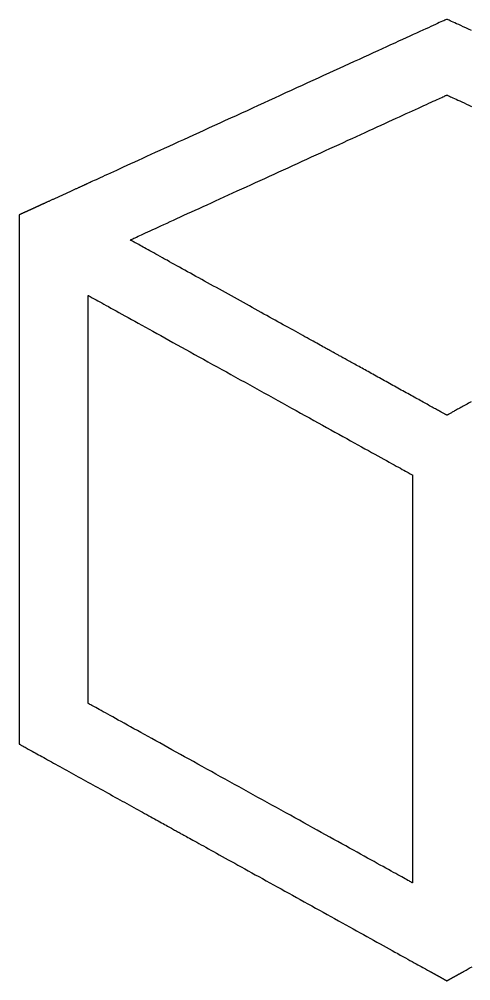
# Model space of a CAD drawing. Extents: x 16 to 853, y 21 to 603.
# Drawn here: x 65.7 to 223.4, y 21.5 to 357.3 of the extents above; entities that cross this region are included whole.
import ezdxf

# ---------------------------------------------------------------- set-up
doc = ezdxf.new("R2010")
doc.units = 0
doc.layers.add('CAPA_1', color=7, linetype='CONTINUOUS')

msp = doc.modelspace()

# ---------------------------------------------------------------- linework, layer by layer
at = {"layer": 'CAPA_1', "color": 7}
for points in [[(223.66, 353.36, 0), (222.65, 353.82, 0), (221.69, 354.26, 0), (220.79, 354.67, 0), (219.96, 355.06, 0), (219.18, 355.41, 0), (218.46, 355.74, 0), (217.81, 356.04, 0), (217.22, 356.31, 0), (216.7, 356.55, 0), (216.24, 356.75, 0), (215.86, 356.93, 0), (215.55, 357.07, 0), (215.31, 357.18, 0), (215.15, 357.25, 0), (215.06, 357.29, 0), (215.04, 357.3, 0), (214.97, 357.26, 0), (214.82, 357.2, 0), (214.6, 357.1, 0), (214.31, 356.96, 0), (213.94, 356.79, 0), (213.5, 356.59, 0), (212.99, 356.36, 0), (212.42, 356.1, 0), (211.78, 355.8, 0), (211.07, 355.48, 0), (210.31, 355.13, 0), (209.48, 354.75, 0), (208.59, 354.34, 0), (207.65, 353.91, 0), (206.65, 353.45, 0), (205.59, 352.97, 0), (204.49, 352.47, 0), (203.33, 351.94, 0), (202.12, 351.38, 0), (200.87, 350.81, 0), (199.57, 350.21, 0), (198.22, 349.6, 0), (196.84, 348.96, 0), (195.41, 348.31, 0), (193.94, 347.64, 0), (192.43, 346.95, 0), (190.89, 346.24, 0), (189.31, 345.52, 0), (187.7, 344.78, 0), (186.06, 344.03, 0), (184.39, 343.27, 0), (182.69, 342.49, 0), (180.96, 341.7, 0), (179.21, 340.9, 0), (177.44, 340.08, 0), (175.64, 339.26, 0), (173.82, 338.43, 0), (171.99, 337.59, 0), (170.14, 336.74, 0), (168.27, 335.89, 0), (166.39, 335.03, 0), (164.5, 334.16, 0), (162.59, 333.29, 0), (160.68, 332.42, 0), (158.76, 331.54, 0), (156.84, 330.66, 0), (154.91, 329.77, 0), (152.98, 328.89, 0), (151.05, 328.01, 0), (149.12, 327.12, 0), (147.19, 326.24, 0), (145.27, 325.36, 0), (143.35, 324.48, 0), (141.44, 323.61, 0), (139.54, 322.74, 0), (137.65, 321.87, 0), (135.77, 321.01, 0), (133.91, 320.16, 0), (132.06, 319.32, 0), (130.23, 318.48, 0), (128.42, 317.65, 0), (126.63, 316.83, 0), (124.86, 316.02, 0), (123.11, 315.22, 0), (121.39, 314.43, 0), (119.7, 313.66, 0), (118.03, 312.9, 0), (116.4, 312.15, 0), (114.8, 311.42, 0), (113.23, 310.7, 0), (111.69, 310, 0), (110.2, 309.31, 0), (108.74, 308.64, 0), (107.32, 307.99, 0), (105.94, 307.36, 0), (104.61, 306.75, 0), (103.32, 306.16, 0), (102.08, 305.59, 0), (100.88, 305.05, 0), (99.74, 304.52, 0), (98.65, 304.02, 0), (97.61, 303.55, 0), (96.62, 303.1, 0), (95.69, 302.67, 0), (94.82, 302.27, 0), (94.01, 301.9, 0), (93.25, 301.56, 0), (92.57, 301.24, 0), (91.94, 300.95, 0), (91.38, 300.7, 0), (90.89, 300.48, 0), (90.47, 300.28, 0), (90.12, 300.12, 0), (89.84, 299.99, 0), (89.64, 299.9, 0), (89.51, 299.84, 0), (89.46, 299.82, 0), (89.45, 299.82, 0), (89.44, 299.81, 0), (89.42, 299.8, 0), (89.38, 299.78, 0), (89.34, 299.76, 0), (89.29, 299.74, 0), (89.22, 299.71, 0), (89.15, 299.68, 0), (89.07, 299.64, 0), (88.98, 299.6, 0), (88.89, 299.56, 0), (88.78, 299.51, 0), (88.67, 299.46, 0), (88.55, 299.4, 0), (88.42, 299.34, 0), (88.28, 299.28, 0), (88.14, 299.21, 0), (87.99, 299.14, 0), (87.83, 299.07, 0), (87.67, 299, 0), (87.5, 298.92, 0), (87.32, 298.84, 0), (87.14, 298.76, 0), (86.95, 298.67, 0), (86.76, 298.58, 0), (86.57, 298.49, 0), (86.36, 298.4, 0), (86.16, 298.31, 0), (85.94, 298.21, 0), (85.73, 298.11, 0), (85.51, 298.01, 0), (85.28, 297.91, 0), (85.06, 297.8, 0), (84.83, 297.7, 0), (84.59, 297.59, 0), (84.36, 297.48, 0), (84.12, 297.37, 0), (83.87, 297.26, 0), (83.63, 297.15, 0), (83.38, 297.04, 0), (83.13, 296.92, 0), (82.88, 296.81, 0), (82.63, 296.69, 0), (82.38, 296.58, 0), (82.12, 296.46, 0), (81.87, 296.34, 0), (81.61, 296.23, 0), (81.36, 296.11, 0), (81.1, 295.99, 0), (80.84, 295.87, 0), (80.59, 295.76, 0), (80.33, 295.64, 0), (80.07, 295.52, 0), (79.82, 295.41, 0), (79.57, 295.29, 0), (79.32, 295.18, 0), (79.07, 295.06, 0), (78.82, 294.95, 0), (78.57, 294.83, 0), (78.33, 294.72, 0), (78.08, 294.61, 0), (77.84, 294.5, 0), (77.61, 294.39, 0), (77.37, 294.29, 0), (77.14, 294.18, 0), (76.92, 294.08, 0), (76.69, 293.98, 0), (76.47, 293.88, 0), (76.26, 293.78, 0), (76.05, 293.68, 0), (75.84, 293.59, 0), (75.64, 293.49, 0), (75.44, 293.4, 0), (75.25, 293.32, 0), (75.07, 293.23, 0), (74.89, 293.15, 0), (74.71, 293.07, 0), (74.54, 292.99, 0), (74.38, 292.92, 0), (74.23, 292.85, 0), (74.08, 292.78, 0), (73.93, 292.71, 0), (73.8, 292.65, 0), (73.67, 292.59, 0), (73.55, 292.54, 0), (73.44, 292.49, 0), (73.33, 292.44, 0), (73.24, 292.39, 0), (73.15, 292.35, 0), (73.07, 292.32, 0), (73, 292.29, 0), (72.94, 292.26, 0), (72.89, 292.23, 0), (72.85, 292.21, 0), (72.81, 292.2, 0), (72.79, 292.19, 0), (72.78, 292.18, 0), (72.78, 292.18, 0), (72.77, 292.18, 0), (72.77, 292.18, 0), (72.75, 292.17, 0), (72.74, 292.17, 0), (72.72, 292.15, 0), (72.69, 292.14, 0), (72.66, 292.13, 0), (72.63, 292.12, 0), (72.6, 292.1, 0), (72.56, 292.08, 0), (72.52, 292.06, 0), (72.47, 292.04, 0), (72.42, 292.02, 0), (72.37, 292, 0), (72.31, 291.97, 0), (72.25, 291.94, 0), (72.19, 291.92, 0), (72.13, 291.89, 0), (72.06, 291.86, 0), (71.99, 291.82, 0), (71.92, 291.79, 0), (71.84, 291.75, 0), (71.77, 291.72, 0), (71.69, 291.68, 0), (71.6, 291.65, 0), (71.52, 291.61, 0), (71.43, 291.57, 0), (71.35, 291.53, 0), (71.26, 291.49, 0), (71.16, 291.44, 0), (71.07, 291.4, 0), (70.98, 291.36, 0), (70.88, 291.31, 0), (70.78, 291.27, 0), (70.68, 291.22, 0), (70.58, 291.18, 0), (70.48, 291.13, 0), (70.38, 291.08, 0), (70.27, 291.04, 0), (70.17, 290.99, 0), (70.06, 290.94, 0), (69.96, 290.89, 0), (69.85, 290.84, 0), (69.74, 290.8, 0), (69.64, 290.75, 0), (69.53, 290.7, 0), (69.42, 290.65, 0), (69.31, 290.6, 0), (69.21, 290.55, 0), (69.1, 290.5, 0), (68.99, 290.45, 0), (68.88, 290.4, 0), (68.77, 290.35, 0), (68.67, 290.3, 0), (68.56, 290.25, 0), (68.46, 290.2, 0), (68.35, 290.16, 0), (68.25, 290.11, 0), (68.14, 290.06, 0), (68.04, 290.01, 0), (67.94, 289.97, 0), (67.84, 289.92, 0), (67.74, 289.88, 0), (67.64, 289.83, 0), (67.54, 289.79, 0), (67.45, 289.75, 0), (67.36, 289.7, 0), (67.26, 289.66, 0), (67.17, 289.62, 0), (67.09, 289.58, 0), (67, 289.54, 0), (66.92, 289.5, 0), (66.83, 289.46, 0), (66.75, 289.43, 0), (66.68, 289.39, 0), (66.6, 289.36, 0), (66.53, 289.32, 0), (66.46, 289.29, 0), (66.39, 289.26, 0), (66.33, 289.23, 0), (66.27, 289.2, 0), (66.21, 289.18, 0), (66.15, 289.15, 0), (66.1, 289.13, 0), (66.05, 289.11, 0), (66.01, 289.08, 0), (65.96, 289.06, 0), (65.92, 289.05, 0), (65.89, 289.03, 0), (65.86, 289.02, 0), (65.83, 289, 0), (65.81, 288.99, 0), (65.79, 288.98, 0), (65.77, 288.98, 0), (65.76, 288.97, 0), (65.75, 288.97, 0), (65.75, 288.97, 0), (65.75, 288.96, 0), (65.75, 288.96, 0), (65.75, 288.95, 0), (65.75, 288.93, 0), (65.75, 288.91, 0), (65.75, 288.89, 0), (65.75, 288.86, 0), (65.75, 288.83, 0), (65.75, 288.79, 0), (65.75, 288.75, 0), (65.75, 288.7, 0), (65.75, 288.66, 0), (65.75, 288.6, 0), (65.75, 288.55, 0), (65.75, 288.49, 0), (65.75, 288.43, 0), (65.75, 288.36, 0), (65.75, 288.29, 0), (65.75, 288.22, 0), (65.75, 288.14, 0), (65.75, 288.06, 0), (65.75, 287.98, 0), (65.75, 287.9, 0), (65.75, 287.81, 0), (65.75, 287.73, 0), (65.75, 287.63, 0), (65.75, 287.54, 0), (65.75, 287.44, 0), (65.75, 287.35, 0), (65.75, 287.25, 0), (65.75, 287.14, 0), (65.75, 287.04, 0), (65.75, 286.94, 0), (65.75, 286.83, 0), (65.75, 286.72, 0), (65.75, 286.61, 0), (65.75, 286.5, 0), (65.75, 286.39, 0), (65.75, 286.27, 0), (65.75, 286.16, 0), (65.75, 286.05, 0), (65.75, 285.93, 0), (65.75, 285.81, 0), (65.75, 285.69, 0), (65.75, 285.58, 0), (65.75, 285.46, 0), (65.75, 285.34, 0), (65.75, 285.22, 0), (65.75, 285.1, 0), (65.75, 284.98, 0), (65.75, 284.87, 0), (65.75, 284.75, 0), (65.75, 284.63, 0), (65.75, 284.51, 0), (65.75, 284.39, 0), (65.75, 284.28, 0), (65.75, 284.16, 0), (65.75, 284.05, 0), (65.75, 283.93, 0), (65.75, 283.82, 0), (65.75, 283.7, 0), (65.75, 283.59, 0), (65.75, 283.48, 0), (65.75, 283.38, 0), (65.75, 283.27, 0), (65.75, 283.16, 0), (65.75, 283.06, 0), (65.75, 282.96, 0), (65.75, 282.86, 0), (65.75, 282.76, 0), (65.75, 282.67, 0), (65.75, 282.57, 0), (65.75, 282.48, 0), (65.75, 282.39, 0), (65.75, 282.3, 0), (65.75, 282.22, 0), (65.75, 282.14, 0), (65.75, 282.06, 0), (65.75, 281.99, 0), (65.75, 281.91, 0), (65.75, 281.84, 0), (65.75, 281.78, 0), (65.75, 281.71, 0), (65.75, 281.65, 0), (65.75, 281.6, 0), (65.75, 281.55, 0), (65.75, 281.5, 0), (65.75, 281.45, 0), (65.75, 281.41, 0), (65.75, 281.38, 0), (65.75, 281.34, 0), (65.75, 281.31, 0), (65.75, 281.29, 0), (65.75, 281.27, 0), (65.75, 281.25, 0), (65.75, 281.24, 0), (65.75, 281.24, 0), (65.75, 281.23, 0), (65.75, 281.16, 0), (65.75, 280.98, 0), (65.75, 280.7, 0), (65.75, 280.32, 0), (65.75, 279.84, 0), (65.75, 279.26, 0), (65.75, 278.59, 0), (65.75, 277.83, 0), (65.75, 276.98, 0), (65.75, 276.05, 0), (65.75, 275.03, 0), (65.75, 273.92, 0), (65.75, 272.74, 0), (65.75, 271.48, 0), (65.75, 270.14, 0), (65.75, 268.73, 0), (65.75, 267.24, 0), (65.75, 265.69, 0), (65.75, 264.07, 0), (65.75, 262.39, 0), (65.75, 260.64, 0), (65.75, 258.83, 0), (65.75, 256.96, 0), (65.75, 255.04, 0), (65.75, 253.06, 0), (65.75, 251.03, 0), (65.75, 248.96, 0), (65.75, 246.83, 0), (65.75, 244.66, 0), (65.75, 242.44, 0), (65.75, 240.19, 0), (65.75, 237.9, 0), (65.75, 235.57, 0), (65.75, 233.2, 0), (65.75, 230.81, 0), (65.75, 228.38, 0), (65.75, 225.93, 0), (65.75, 223.45, 0), (65.75, 220.94, 0), (65.75, 218.42, 0), (65.75, 215.88, 0), (65.75, 213.32, 0), (65.75, 210.75, 0), (65.75, 208.16, 0), (65.75, 205.57, 0), (65.75, 202.96, 0), (65.75, 200.35, 0), (65.75, 197.74, 0), (65.75, 195.13, 0), (65.75, 192.51, 0), (65.75, 189.91, 0), (65.75, 187.3, 0), (65.75, 184.7, 0), (65.75, 182.12, 0), (65.75, 179.54, 0), (65.75, 176.98, 0), (65.75, 174.44, 0), (65.75, 171.91, 0), (65.75, 169.4, 0), (65.75, 166.92, 0), (65.75, 164.46, 0), (65.75, 162.03, 0), (65.75, 159.63, 0), (65.75, 157.26, 0), (65.75, 154.93, 0), (65.75, 152.63, 0), (65.75, 150.37, 0), (65.75, 148.15, 0), (65.75, 145.97, 0), (65.75, 143.84, 0), (65.75, 141.75, 0), (65.75, 139.72, 0), (65.75, 137.73, 0), (65.75, 135.8, 0), (65.75, 133.92, 0), (65.75, 132.11, 0), (65.75, 130.35, 0), (65.75, 128.65, 0), (65.75, 127.02, 0), (65.75, 125.46, 0), (65.75, 123.97, 0), (65.75, 122.54, 0), (65.75, 121.19, 0), (65.75, 119.92, 0), (65.75, 118.73, 0), (65.75, 117.61, 0), (65.75, 116.58, 0), (65.75, 115.63, 0), (65.75, 114.77, 0), (65.75, 113.99, 0), (65.75, 113.31, 0), (65.75, 112.72, 0), (65.75, 112.23, 0), (65.75, 111.83, 0), (65.75, 111.53, 0), (65.75, 111.34, 0), (65.75, 111.25, 0), (65.75, 111.24, 0), (65.75, 111.24, 0), (65.75, 111.23, 0), (65.75, 111.21, 0), (65.75, 111.19, 0), (65.75, 111.17, 0), (65.75, 111.15, 0), (65.75, 111.12, 0), (65.75, 111.08, 0), (65.75, 111.05, 0), (65.75, 111.01, 0), (65.75, 110.96, 0), (65.75, 110.92, 0), (65.75, 110.86, 0), (65.75, 110.81, 0), (65.75, 110.75, 0), (65.75, 110.69, 0), (65.75, 110.63, 0), (65.75, 110.56, 0), (65.75, 110.49, 0), (65.75, 110.42, 0), (65.75, 110.35, 0), (65.75, 110.27, 0), (65.75, 110.19, 0), (65.75, 110.11, 0), (65.75, 110.03, 0), (65.75, 109.94, 0), (65.75, 109.86, 0), (65.75, 109.77, 0), (65.75, 109.67, 0), (65.75, 109.58, 0), (65.75, 109.49, 0), (65.75, 109.39, 0), (65.75, 109.29, 0), (65.75, 109.19, 0), (65.75, 109.09, 0), (65.75, 108.99, 0), (65.75, 108.89, 0), (65.75, 108.78, 0), (65.75, 108.68, 0), (65.75, 108.57, 0), (65.75, 108.47, 0), (65.75, 108.36, 0), (65.75, 108.25, 0), (65.75, 108.14, 0), (65.75, 108.03, 0), (65.75, 107.92, 0), (65.75, 107.82, 0), (65.75, 107.71, 0), (65.75, 107.6, 0), (65.75, 107.49, 0), (65.75, 107.38, 0), (65.75, 107.27, 0), (65.75, 107.16, 0), (65.75, 107.06, 0), (65.75, 106.95, 0), (65.75, 106.84, 0), (65.75, 106.74, 0), (65.75, 106.63, 0), (65.75, 106.53, 0), (65.75, 106.42, 0), (65.75, 106.32, 0), (65.75, 106.22, 0), (65.75, 106.12, 0), (65.75, 106.02, 0), (65.75, 105.93, 0), (65.75, 105.83, 0), (65.75, 105.74, 0), (65.75, 105.64, 0), (65.75, 105.56, 0), (65.75, 105.47, 0), (65.75, 105.38, 0), (65.75, 105.3, 0), (65.75, 105.22, 0), (65.75, 105.14, 0), (65.75, 105.06, 0), (65.75, 104.98, 0), (65.75, 104.91, 0), (65.75, 104.84, 0), (65.75, 104.78, 0), (65.75, 104.71, 0), (65.75, 104.65, 0), (65.75, 104.59, 0), (65.75, 104.54, 0), (65.75, 104.48, 0), (65.75, 104.44, 0), (65.75, 104.39, 0), (65.75, 104.35, 0), (65.75, 104.31, 0), (65.75, 104.28, 0), (65.75, 104.25, 0), (65.75, 104.22, 0), (65.75, 104.2, 0), (65.75, 104.18, 0), (65.75, 104.16, 0), (65.75, 104.15, 0), (65.75, 104.15, 0), (65.75, 104.15, 0), (65.77, 104.13, 0), (65.82, 104.1, 0), (65.91, 104.05, 0), (66.04, 103.99, 0), (66.19, 103.9, 0), (66.38, 103.8, 0), (66.59, 103.68, 0), (66.84, 103.54, 0), (67.12, 103.39, 0), (67.42, 103.22, 0), (67.76, 103.03, 0), (68.12, 102.83, 0), (68.51, 102.62, 0), (68.92, 102.39, 0), (69.36, 102.15, 0), (69.82, 101.89, 0), (70.31, 101.62, 0), (70.82, 101.34, 0), (71.35, 101.04, 0), (71.9, 100.74, 0), (72.48, 100.42, 0), (73.07, 100.09, 0), (73.68, 99.75, 0), (74.31, 99.4, 0), (74.96, 99.04, 0), (75.63, 98.67, 0), (76.31, 98.29, 0), (77.01, 97.91, 0), (77.73, 97.51, 0), (78.46, 97.11, 0), (79.2, 96.7, 0), (79.95, 96.28, 0), (80.72, 95.85, 0), (81.5, 95.42, 0), (82.28, 94.99, 0), (83.08, 94.54, 0), (83.89, 94.1, 0), (84.71, 93.65, 0), (85.53, 93.19, 0), (86.36, 92.73, 0), (87.2, 92.27, 0), (88.04, 91.8, 0), (88.89, 91.33, 0), (89.74, 90.86, 0), (90.6, 90.38, 0), (91.45, 89.91, 0), (92.31, 89.43, 0), (93.17, 88.96, 0), (94.03, 88.48, 0), (94.9, 88, 0), (95.76, 87.53, 0), (96.61, 87.05, 0), (97.47, 86.58, 0), (98.32, 86.1, 0), (99.17, 85.63, 0), (100.02, 85.17, 0), (100.86, 84.7, 0), (101.69, 84.24, 0), (102.52, 83.78, 0), (103.33, 83.33, 0), (104.14, 82.88, 0), (104.95, 82.44, 0), (105.74, 82, 0), (106.52, 81.56, 0), (107.29, 81.14, 0), (108.05, 80.72, 0), (108.8, 80.3, 0), (109.53, 79.9, 0), (110.25, 79.5, 0), (110.95, 79.11, 0), (111.64, 78.73, 0), (112.31, 78.36, 0), (112.97, 77.99, 0), (113.61, 77.64, 0), (114.23, 77.3, 0), (114.83, 76.96, 0), (115.41, 76.64, 0), (115.97, 76.33, 0), (116.51, 76.03, 0), (117.03, 75.75, 0), (117.52, 75.47, 0), (117.99, 75.21, 0), (118.44, 74.96, 0), (118.86, 74.73, 0), (119.26, 74.51, 0), (119.63, 74.3, 0), (119.97, 74.11, 0), (120.29, 73.94, 0), (120.57, 73.78, 0), (120.83, 73.64, 0), (121.06, 73.51, 0), (121.26, 73.4, 0), (121.42, 73.31, 0), (121.56, 73.24, 0), (121.66, 73.18, 0), (121.72, 73.14, 0), (121.76, 73.12, 0), (121.77, 73.12, 0), (121.83, 73.09, 0), (121.94, 73.03, 0), (122.1, 72.93, 0), (122.31, 72.82, 0), (122.58, 72.67, 0), (122.89, 72.5, 0), (123.25, 72.3, 0), (123.66, 72.07, 0), (124.11, 71.82, 0), (124.61, 71.55, 0), (125.15, 71.25, 0), (125.73, 70.92, 0), (126.36, 70.58, 0), (127.02, 70.21, 0), (127.72, 69.82, 0), (128.46, 69.41, 0), (129.24, 68.98, 0), (130.05, 68.53, 0), (130.89, 68.07, 0), (131.77, 67.58, 0), (132.68, 67.08, 0), (133.62, 66.55, 0), (134.59, 66.02, 0), (135.59, 65.46, 0), (136.62, 64.9, 0), (137.67, 64.31, 0), (138.75, 63.72, 0), (139.85, 63.1, 0), (140.97, 62.48, 0), (142.12, 61.85, 0), (143.29, 61.2, 0), (144.47, 60.54, 0), (145.68, 59.88, 0), (146.9, 59.2, 0), (148.14, 58.51, 0), (149.39, 57.82, 0), (150.66, 57.12, 0), (151.94, 56.41, 0), (153.23, 55.69, 0), (154.53, 54.97, 0), (155.84, 54.25, 0), (157.16, 53.52, 0), (158.49, 52.78, 0), (159.82, 52.04, 0), (161.16, 51.3, 0), (162.5, 50.56, 0), (163.84, 49.82, 0), (165.19, 49.07, 0), (166.53, 48.33, 0), (167.88, 47.58, 0), (169.22, 46.84, 0), (170.56, 46.1, 0), (171.89, 45.36, 0), (173.22, 44.62, 0), (174.54, 43.89, 0), (175.86, 43.16, 0), (177.16, 42.44, 0), (178.46, 41.72, 0), (179.74, 41.01, 0), (181.02, 40.31, 0), (182.28, 39.61, 0), (183.52, 38.92, 0), (184.75, 38.24, 0), (185.96, 37.57, 0), (187.16, 36.9, 0), (188.33, 36.25, 0), (189.49, 35.61, 0), (190.62, 34.98, 0), (191.74, 34.37, 0), (192.83, 33.76, 0), (193.89, 33.18, 0), (194.93, 32.6, 0), (195.94, 32.04, 0), (196.92, 31.5, 0), (197.88, 30.97, 0), (198.8, 30.45, 0), (199.69, 29.96, 0), (200.56, 29.48, 0), (201.38, 29.03, 0), (202.17, 28.59, 0), (202.93, 28.17, 0), (203.65, 27.77, 0), (204.33, 27.39, 0), (204.97, 27.04, 0), (205.57, 26.71, 0), (206.13, 26.4, 0), (206.65, 26.11, 0), (207.12, 25.85, 0), (207.55, 25.61, 0), (207.93, 25.4, 0), (208.26, 25.21, 0), (208.55, 25.06, 0), (208.79, 24.92, 0), (208.97, 24.82, 0), (209.11, 24.75, 0), (209.19, 24.7, 0), (209.22, 24.69, 0)], [(209.22, 24.69, 0), (209.22, 24.69, 0), (209.22, 24.69, 0), (209.22, 24.69, 0), (209.22, 24.69, 0), (209.22, 24.69, 0), (209.22, 24.69, 0), (209.22, 24.69, 0), (209.22, 24.69, 0), (209.22, 24.69, 0), (209.22, 24.69, 0), (209.22, 24.69, 0), (209.22, 24.69, 0), (209.22, 24.69, 0), (209.22, 24.69, 0), (209.22, 24.69, 0), (209.22, 24.69, 0), (209.22, 24.69, 0), (209.22, 24.69, 0), (209.22, 24.69, 0), (209.22, 24.69, 0), (209.22, 24.69, 0), (209.22, 24.69, 0), (209.22, 24.69, 0), (209.22, 24.69, 0), (209.22, 24.69, 0), (209.22, 24.69, 0), (209.22, 24.69, 0), (209.22, 24.69, 0), (209.22, 24.69, 0), (209.22, 24.69, 0), (209.22, 24.69, 0), (209.22, 24.69, 0), (209.22, 24.69, 0), (209.22, 24.69, 0), (209.22, 24.69, 0), (209.22, 24.69, 0), (209.22, 24.69, 0), (209.22, 24.69, 0), (209.22, 24.69, 0), (209.22, 24.69, 0), (209.22, 24.69, 0), (209.22, 24.69, 0), (209.22, 24.69, 0), (209.22, 24.69, 0), (209.22, 24.69, 0), (209.22, 24.69, 0), (209.22, 24.69, 0), (209.22, 24.69, 0), (209.22, 24.69, 0), (209.22, 24.69, 0), (209.22, 24.69, 0), (209.22, 24.69, 0), (209.22, 24.69, 0), (209.22, 24.69, 0), (209.22, 24.69, 0), (209.22, 24.69, 0), (209.22, 24.69, 0), (209.22, 24.69, 0), (209.22, 24.69, 0), (209.22, 24.69, 0), (209.22, 24.69, 0), (209.22, 24.69, 0), (209.22, 24.69, 0), (209.22, 24.69, 0), (209.22, 24.69, 0), (209.22, 24.69, 0), (209.22, 24.69, 0), (209.22, 24.69, 0), (209.22, 24.69, 0), (209.22, 24.69, 0), (209.22, 24.69, 0), (209.22, 24.69, 0), (209.22, 24.69, 0), (209.22, 24.69, 0), (209.22, 24.69, 0), (209.22, 24.69, 0), (209.22, 24.69, 0), (209.22, 24.69, 0), (209.22, 24.69, 0), (209.22, 24.69, 0), (209.22, 24.69, 0), (209.22, 24.69, 0), (209.22, 24.69, 0), (209.22, 24.69, 0), (209.22, 24.69, 0), (209.22, 24.69, 0), (209.22, 24.69, 0), (209.22, 24.69, 0), (209.22, 24.69, 0), (209.22, 24.69, 0), (209.22, 24.69, 0), (209.22, 24.69, 0), (209.22, 24.69, 0), (209.22, 24.69, 0), (209.22, 24.69, 0), (209.22, 24.69, 0), (209.22, 24.69, 0), (209.22, 24.69, 0), (209.22, 24.68, 0), (209.23, 24.68, 0), (209.24, 24.67, 0), (209.25, 24.67, 0), (209.27, 24.66, 0), (209.29, 24.65, 0), (209.31, 24.63, 0), (209.34, 24.62, 0), (209.37, 24.6, 0), (209.4, 24.58, 0), (209.44, 24.56, 0), (209.48, 24.54, 0), (209.52, 24.52, 0), (209.56, 24.49, 0), (209.61, 24.47, 0), (209.66, 24.44, 0), (209.71, 24.41, 0), (209.76, 24.38, 0), (209.82, 24.35, 0), (209.88, 24.32, 0), (209.94, 24.29, 0), (210, 24.25, 0), (210.07, 24.22, 0), (210.13, 24.18, 0), (210.2, 24.14, 0), (210.27, 24.1, 0), (210.34, 24.06, 0), (210.42, 24.02, 0), (210.49, 23.98, 0), (210.57, 23.94, 0), (210.65, 23.9, 0), (210.72, 23.85, 0), (210.8, 23.81, 0), (210.88, 23.76, 0), (210.97, 23.72, 0), (211.05, 23.67, 0), (211.14, 23.62, 0), (211.22, 23.58, 0), (211.31, 23.53, 0), (211.39, 23.48, 0), (211.48, 23.43, 0), (211.57, 23.38, 0), (211.66, 23.33, 0), (211.75, 23.29, 0), (211.84, 23.24, 0), (211.93, 23.19, 0), (212.01, 23.14, 0), (212.1, 23.09, 0), (212.19, 23.04, 0), (212.28, 22.99, 0), (212.37, 22.94, 0), (212.46, 22.89, 0), (212.55, 22.84, 0), (212.64, 22.79, 0), (212.73, 22.74, 0), (212.82, 22.69, 0), (212.9, 22.64, 0), (212.99, 22.6, 0), (213.07, 22.55, 0), (213.16, 22.5, 0), (213.25, 22.46, 0), (213.33, 22.41, 0), (213.41, 22.36, 0), (213.49, 22.32, 0), (213.57, 22.27, 0), (213.65, 22.23, 0), (213.73, 22.19, 0), (213.8, 22.15, 0), (213.88, 22.11, 0), (213.95, 22.06, 0), (214.02, 22.03, 0), (214.09, 21.99, 0), (214.16, 21.95, 0), (214.22, 21.91, 0), (214.29, 21.88, 0), (214.35, 21.84, 0), (214.41, 21.81, 0), (214.47, 21.78, 0), (214.52, 21.75, 0), (214.57, 21.72, 0), (214.63, 21.69, 0), (214.67, 21.66, 0), (214.72, 21.64, 0), (214.76, 21.61, 0), (214.8, 21.59, 0), (214.84, 21.57, 0), (214.88, 21.55, 0), (214.91, 21.53, 0), (214.94, 21.52, 0), (214.96, 21.5, 0), (214.98, 21.49, 0), (215, 21.48, 0), (215.02, 21.47, 0), (215.03, 21.46, 0), (215.04, 21.46, 0), (215.05, 21.46, 0), (215.05, 21.46, 0), (215.05, 21.46, 0), (215.06, 21.46, 0), (215.06, 21.46, 0), (215.08, 21.47, 0), (215.09, 21.48, 0), (215.11, 21.49, 0), (215.13, 21.5, 0), (215.16, 21.52, 0), (215.19, 21.53, 0), (215.22, 21.55, 0), (215.25, 21.57, 0), (215.29, 21.59, 0), (215.33, 21.61, 0), (215.37, 21.63, 0), (215.42, 21.66, 0), (215.46, 21.68, 0), (215.51, 21.71, 0), (215.57, 21.74, 0), (215.62, 21.77, 0), (215.68, 21.8, 0), (215.74, 21.84, 0), (215.8, 21.87, 0), (215.86, 21.91, 0), (215.93, 21.94, 0), (216, 21.98, 0), (216.06, 22.02, 0), (216.14, 22.06, 0), (216.21, 22.1, 0), (216.28, 22.14, 0), (216.36, 22.18, 0), (216.44, 22.22, 0), (216.51, 22.27, 0), (216.59, 22.31, 0), (216.67, 22.35, 0), (216.76, 22.4, 0), (216.84, 22.45, 0), (216.92, 22.49, 0), (217.01, 22.54, 0), (217.09, 22.59, 0), (217.18, 22.63, 0), (217.27, 22.68, 0), (217.35, 22.73, 0), (217.44, 22.78, 0), (217.53, 22.83, 0), (217.62, 22.88, 0), (217.71, 22.93, 0), (217.8, 22.98, 0), (217.89, 23.03, 0), (217.98, 23.08, 0), (218.07, 23.13, 0), (218.16, 23.18, 0), (218.25, 23.23, 0), (218.34, 23.28, 0), (218.43, 23.32, 0), (218.51, 23.37, 0), (218.6, 23.42, 0), (218.69, 23.47, 0), (218.78, 23.52, 0), (218.86, 23.57, 0), (218.95, 23.61, 0), (219.03, 23.66, 0), (219.12, 23.71, 0), (219.2, 23.75, 0), (219.28, 23.8, 0), (219.36, 23.84, 0), (219.44, 23.89, 0), (219.52, 23.93, 0), (219.59, 23.97, 0), (219.67, 24.01, 0), (219.74, 24.05, 0), (219.81, 24.09, 0), (219.88, 24.13, 0), (219.95, 24.17, 0), (220.02, 24.21, 0), (220.09, 24.24, 0), (220.15, 24.28, 0), (220.21, 24.31, 0), (220.27, 24.35, 0), (220.32, 24.38, 0), (220.38, 24.41, 0), (220.43, 24.44, 0), (220.48, 24.46, 0), (220.53, 24.49, 0), (220.57, 24.51, 0), (220.61, 24.54, 0), (220.65, 24.56, 0), (220.69, 24.58, 0), (220.72, 24.6, 0), (220.75, 24.61, 0), (220.78, 24.63, 0), (220.81, 24.64, 0), (220.83, 24.66, 0), (220.84, 24.66, 0), (220.86, 24.67, 0), (220.87, 24.68, 0), (220.88, 24.68, 0), (220.88, 24.69, 0), (220.88, 24.69, 0), (220.88, 24.69, 0), (220.88, 24.69, 0), (220.88, 24.69, 0), (220.88, 24.69, 0), (220.88, 24.69, 0), (220.88, 24.69, 0), (220.88, 24.69, 0), (220.88, 24.69, 0), (220.88, 24.69, 0), (220.88, 24.69, 0), (220.88, 24.69, 0), (220.88, 24.69, 0), (220.88, 24.69, 0), (220.88, 24.69, 0), (220.88, 24.69, 0), (220.88, 24.69, 0), (220.88, 24.69, 0), (220.88, 24.69, 0), (220.88, 24.69, 0), (220.88, 24.69, 0), (220.88, 24.69, 0), (220.88, 24.69, 0), (220.88, 24.69, 0), (220.88, 24.69, 0), (220.88, 24.69, 0), (220.88, 24.69, 0), (220.88, 24.69, 0), (220.88, 24.69, 0), (220.88, 24.69, 0), (220.88, 24.69, 0), (220.88, 24.69, 0), (220.88, 24.69, 0), (220.88, 24.69, 0), (220.88, 24.69, 0), (220.88, 24.69, 0), (220.88, 24.69, 0), (220.88, 24.69, 0), (220.88, 24.69, 0), (220.88, 24.69, 0), (220.88, 24.69, 0), (220.88, 24.69, 0), (220.88, 24.69, 0), (220.88, 24.69, 0), (220.88, 24.69, 0), (220.88, 24.69, 0), (220.88, 24.69, 0), (220.88, 24.69, 0), (220.88, 24.69, 0), (220.88, 24.69, 0), (220.88, 24.69, 0), (220.88, 24.69, 0), (220.88, 24.69, 0), (220.88, 24.69, 0), (220.88, 24.69, 0), (220.88, 24.69, 0), (220.88, 24.69, 0), (220.88, 24.69, 0), (220.88, 24.69, 0), (220.88, 24.69, 0), (220.88, 24.69, 0), (220.88, 24.69, 0), (220.88, 24.69, 0), (220.88, 24.69, 0), (220.88, 24.69, 0), (220.88, 24.69, 0), (220.88, 24.69, 0), (220.88, 24.69, 0), (220.88, 24.69, 0), (220.88, 24.69, 0), (220.88, 24.69, 0), (220.88, 24.69, 0), (220.88, 24.69, 0), (220.88, 24.69, 0), (220.88, 24.69, 0), (220.88, 24.69, 0), (220.88, 24.69, 0), (220.88, 24.69, 0), (220.88, 24.69, 0), (220.88, 24.69, 0), (220.88, 24.69, 0), (220.88, 24.69, 0), (220.88, 24.69, 0), (220.88, 24.69, 0), (220.88, 24.69, 0), (220.88, 24.69, 0), (220.88, 24.69, 0), (220.88, 24.69, 0), (220.88, 24.69, 0), (220.88, 24.69, 0), (220.88, 24.69, 0), (220.88, 24.69, 0), (220.88, 24.69, 0), (220.88, 24.69, 0), (220.88, 24.69, 0), (220.88, 24.69, 0), (220.88, 24.69, 0), (220.88, 24.69, 0), (220.9, 24.7, 0), (220.97, 24.74, 0), (221.09, 24.8, 0), (221.27, 24.9, 0), (221.5, 25.03, 0), (221.77, 25.18, 0), (222.1, 25.36, 0), (222.47, 25.57, 0), (222.89, 25.8, 0), (223.35, 26.06, 0), (223.86, 26.34, 0)]]:
    msp.add_polyline3d(points, dxfattribs=at)
at = {"layer": 'CAPA_1', "color": 1}
for points in [[(223.54, 223.68, 0), (223.05, 223.41, 0), (222.57, 223.14, 0), (222.1, 222.88, 0), (221.65, 222.63, 0), (221.2, 222.38, 0), (220.77, 222.14, 0), (220.34, 221.91, 0), (219.94, 221.68, 0), (219.54, 221.46, 0), (219.16, 221.25, 0), (218.79, 221.05, 0), (218.43, 220.85, 0), (218.09, 220.66, 0), (217.77, 220.48, 0), (217.46, 220.31, 0), (217.17, 220.15, 0), (216.89, 220, 0), (216.63, 219.85, 0), (216.4, 219.72, 0), (216.17, 219.6, 0), (215.97, 219.49, 0), (215.78, 219.38, 0), (215.62, 219.29, 0), (215.47, 219.21, 0), (215.35, 219.14, 0), (215.25, 219.09, 0), (215.16, 219.04, 0), (215.1, 219.01, 0), (215.06, 218.99, 0), (215.05, 218.98, 0), (215.04, 218.98, 0), (215.01, 219, 0), (214.96, 219.03, 0), (214.88, 219.07, 0), (214.79, 219.12, 0), (214.67, 219.19, 0), (214.53, 219.26, 0), (214.37, 219.35, 0), (214.19, 219.45, 0), (214, 219.56, 0), (213.78, 219.68, 0), (213.55, 219.81, 0), (213.29, 219.95, 0), (213.03, 220.1, 0), (212.74, 220.26, 0), (212.44, 220.43, 0), (212.12, 220.6, 0), (211.78, 220.79, 0), (211.43, 220.98, 0), (211.07, 221.18, 0), (210.69, 221.39, 0), (210.3, 221.61, 0), (209.89, 221.83, 0), (209.47, 222.06, 0), (209.04, 222.3, 0), (208.6, 222.55, 0), (208.15, 222.8, 0), (207.68, 223.06, 0), (207.21, 223.32, 0), (206.72, 223.59, 0), (206.23, 223.86, 0), (205.73, 224.14, 0), (205.21, 224.43, 0), (204.69, 224.71, 0), (204.16, 225, 0), (203.63, 225.3, 0), (203.09, 225.6, 0), (202.54, 225.91, 0), (201.99, 226.21, 0), (201.43, 226.52, 0), (200.86, 226.84, 0), (200.29, 227.15, 0), (199.72, 227.47, 0), (199.14, 227.79, 0), (198.56, 228.11, 0), (197.98, 228.43, 0), (197.39, 228.76, 0), (196.81, 229.08, 0), (196.22, 229.41, 0), (195.63, 229.73, 0), (195.04, 230.06, 0), (194.45, 230.38, 0), (193.87, 230.71, 0), (193.28, 231.03, 0), (192.69, 231.36, 0), (192.11, 231.68, 0), (191.53, 232, 0), (190.95, 232.32, 0), (190.37, 232.64, 0), (189.8, 232.96, 0), (189.24, 233.27, 0), (188.67, 233.59, 0), (188.12, 233.89, 0), (187.56, 234.2, 0), (187.02, 234.5, 0), (186.48, 234.8, 0), (185.95, 235.09, 0), (185.42, 235.38, 0), (184.91, 235.67, 0), (184.4, 235.95, 0), (183.9, 236.23, 0), (183.41, 236.5, 0), (182.93, 236.77, 0), (182.46, 237.03, 0), (182, 237.28, 0), (181.55, 237.53, 0), (181.12, 237.77, 0), (180.69, 238, 0), (180.28, 238.23, 0), (179.88, 238.45, 0), (179.5, 238.67, 0), (179.13, 238.87, 0), (178.77, 239.07, 0), (178.43, 239.26, 0), (178.1, 239.44, 0), (177.79, 239.61, 0), (177.49, 239.78, 0), (177.22, 239.93, 0), (176.96, 240.07, 0), (176.71, 240.21, 0), (176.49, 240.34, 0), (176.28, 240.45, 0), (176.09, 240.55, 0), (175.92, 240.65, 0), (175.78, 240.73, 0), (175.65, 240.8, 0), (175.54, 240.86, 0), (175.46, 240.91, 0), (175.39, 240.94, 0), (175.35, 240.97, 0), (175.33, 240.98, 0), (175.32, 240.98, 0), (175.27, 241.01, 0), (175.18, 241.06, 0), (175.06, 241.13, 0), (174.89, 241.22, 0), (174.69, 241.33, 0), (174.45, 241.47, 0), (174.17, 241.62, 0), (173.86, 241.79, 0), (173.51, 241.98, 0), (173.13, 242.19, 0), (172.72, 242.42, 0), (172.28, 242.67, 0), (171.8, 242.93, 0), (171.29, 243.21, 0), (170.76, 243.51, 0), (170.19, 243.82, 0), (169.6, 244.15, 0), (168.98, 244.49, 0), (168.34, 244.85, 0), (167.67, 245.22, 0), (166.97, 245.6, 0), (166.25, 246, 0), (165.51, 246.41, 0), (164.75, 246.84, 0), (163.96, 247.27, 0), (163.16, 247.72, 0), (162.33, 248.18, 0), (161.49, 248.64, 0), (160.62, 249.12, 0), (159.75, 249.61, 0), (158.85, 250.1, 0), (157.94, 250.61, 0), (157.01, 251.12, 0), (156.07, 251.64, 0), (155.12, 252.17, 0), (154.16, 252.7, 0), (153.18, 253.24, 0), (152.19, 253.79, 0), (151.2, 254.34, 0), (150.19, 254.9, 0), (149.18, 255.46, 0), (148.16, 256.03, 0), (147.13, 256.6, 0), (146.09, 257.17, 0), (145.06, 257.74, 0), (144.01, 258.32, 0), (142.97, 258.9, 0), (141.92, 259.48, 0), (140.87, 260.06, 0), (139.82, 260.64, 0), (138.77, 261.23, 0), (137.72, 261.81, 0), (136.67, 262.39, 0), (135.63, 262.96, 0), (134.59, 263.54, 0), (133.55, 264.12, 0), (132.52, 264.69, 0), (131.49, 265.26, 0), (130.47, 265.82, 0), (129.46, 266.38, 0), (128.45, 266.94, 0), (127.46, 267.49, 0), (126.47, 268.04, 0), (125.5, 268.58, 0), (124.53, 269.11, 0), (123.58, 269.64, 0), (122.64, 270.15, 0), (121.72, 270.67, 0), (120.81, 271.17, 0), (119.92, 271.66, 0), (119.04, 272.15, 0), (118.19, 272.62, 0), (117.34, 273.09, 0), (116.52, 273.55, 0), (115.72, 273.99, 0), (114.94, 274.42, 0), (114.18, 274.85, 0), (113.44, 275.25, 0), (112.72, 275.65, 0), (112.03, 276.03, 0), (111.37, 276.4, 0), (110.73, 276.76, 0), (110.11, 277.1, 0), (109.53, 277.42, 0), (108.97, 277.73, 0), (108.44, 278.02, 0), (107.93, 278.3, 0), (107.46, 278.56, 0), (107.02, 278.81, 0), (106.62, 279.03, 0), (106.24, 279.24, 0), (105.9, 279.43, 0), (105.6, 279.6, 0), (105.33, 279.75, 0), (105.09, 279.88, 0), (104.89, 279.99, 0), (104.73, 280.07, 0), (104.61, 280.14, 0), (104.53, 280.19, 0), (104.49, 280.21, 0), (104.49, 280.22, 0), (104.56, 280.25, 0), (104.69, 280.3, 0), (104.87, 280.39, 0), (105.12, 280.5, 0), (105.43, 280.64, 0), (105.8, 280.81, 0), (106.22, 281, 0), (106.7, 281.22, 0), (107.23, 281.47, 0), (107.81, 281.74, 0), (108.45, 282.02, 0), (109.13, 282.34, 0), (109.87, 282.68, 0), (110.65, 283.03, 0), (111.48, 283.41, 0), (112.35, 283.81, 0), (113.27, 284.23, 0), (114.23, 284.67, 0), (115.23, 285.13, 0), (116.27, 285.6, 0), (117.34, 286.1, 0), (118.46, 286.61, 0), (119.61, 287.13, 0), (120.8, 287.68, 0), (122.02, 288.24, 0), (123.27, 288.81, 0), (124.55, 289.4, 0), (125.87, 290, 0), (127.21, 290.61, 0), (128.57, 291.24, 0), (129.97, 291.88, 0), (131.39, 292.52, 0), (132.83, 293.18, 0), (134.29, 293.85, 0), (135.77, 294.53, 0), (137.28, 295.22, 0), (138.8, 295.92, 0), (140.34, 296.62, 0), (141.89, 297.33, 0), (143.46, 298.05, 0), (145.04, 298.77, 0), (146.63, 299.5, 0), (148.23, 300.23, 0), (149.84, 300.97, 0), (151.46, 301.71, 0), (153.09, 302.46, 0), (154.72, 303.2, 0), (156.35, 303.95, 0), (157.99, 304.7, 0), (159.63, 305.45, 0), (161.27, 306.2, 0), (162.91, 306.95, 0), (164.54, 307.7, 0), (166.18, 308.45, 0), (167.8, 309.19, 0), (169.42, 309.93, 0), (171.04, 310.67, 0), (172.64, 311.41, 0), (174.23, 312.13, 0), (175.82, 312.86, 0), (177.39, 313.58, 0), (178.94, 314.29, 0), (180.48, 315, 0), (182.01, 315.69, 0), (183.51, 316.38, 0), (185, 317.06, 0), (186.47, 317.73, 0), (187.91, 318.39, 0), (189.33, 319.05, 0), (190.73, 319.69, 0), (192.1, 320.31, 0), (193.45, 320.93, 0), (194.76, 321.53, 0), (196.05, 322.12, 0), (197.31, 322.7, 0), (198.54, 323.26, 0), (199.73, 323.8, 0), (200.89, 324.33, 0), (202.01, 324.85, 0), (203.09, 325.34, 0), (204.14, 325.82, 0), (205.15, 326.28, 0), (206.11, 326.73, 0), (207.04, 327.15, 0), (207.92, 327.55, 0), (208.75, 327.93, 0), (209.54, 328.3, 0), (210.28, 328.63, 0), (210.98, 328.95, 0), (211.62, 329.25, 0), (212.21, 329.52, 0), (212.75, 329.77, 0), (213.24, 329.99, 0), (213.67, 330.19, 0), (214.05, 330.36, 0), (214.37, 330.5, 0), (214.62, 330.62, 0), (214.82, 330.71, 0), (214.96, 330.78, 0), (215.03, 330.81, 0), (215.05, 330.81, 0), (215.11, 330.79, 0), (215.22, 330.74, 0), (215.4, 330.65, 0), (215.64, 330.55, 0), (215.94, 330.41, 0), (216.29, 330.25, 0), (216.71, 330.06, 0), (217.18, 329.84, 0), (217.7, 329.6, 0), (218.27, 329.34, 0), (218.9, 329.05, 0), (219.58, 328.74, 0), (220.31, 328.41, 0), (221.08, 328.06, 0), (221.9, 327.68, 0), (222.76, 327.29, 0), (223.67, 326.87, 0)], [(203.01, 198.12, 0), (203.01, 198.08, 0), (203.01, 197.96, 0), (203.01, 197.77, 0), (203.01, 197.5, 0), (203.01, 197.16, 0), (203.01, 196.74, 0), (203.01, 196.26, 0), (203.01, 195.71, 0), (203.01, 195.09, 0), (203.01, 194.4, 0), (203.01, 193.65, 0), (203.01, 192.84, 0), (203.01, 191.97, 0), (203.01, 191.03, 0), (203.01, 190.04, 0), (203.01, 189, 0), (203.01, 187.9, 0), (203.01, 186.74, 0), (203.01, 185.53, 0), (203.01, 184.28, 0), (203.01, 182.97, 0), (203.01, 181.62, 0), (203.01, 180.22, 0), (203.01, 178.77, 0), (203.01, 177.29, 0), (203.01, 175.76, 0), (203.01, 174.19, 0), (203.01, 172.59, 0), (203.01, 170.95, 0), (203.01, 169.27, 0), (203.01, 167.56, 0), (203.01, 165.82, 0), (203.01, 164.05, 0), (203.01, 162.25, 0), (203.01, 160.42, 0), (203.01, 158.56, 0), (203.01, 156.68, 0), (203.01, 154.78, 0), (203.01, 152.86, 0), (203.01, 150.92, 0), (203.01, 148.96, 0), (203.01, 146.98, 0), (203.01, 144.99, 0), (203.01, 142.98, 0), (203.01, 140.96, 0), (203.01, 138.93, 0), (203.01, 136.9, 0), (203.01, 134.85, 0), (203.01, 132.8, 0), (203.01, 130.75, 0), (203.01, 128.69, 0), (203.01, 126.63, 0), (203.01, 124.57, 0), (203.01, 122.51, 0), (203.01, 120.46, 0), (203.01, 118.41, 0), (203.01, 116.36, 0), (203.01, 114.33, 0), (203.01, 112.3, 0), (203.01, 110.29, 0), (203.01, 108.28, 0), (203.01, 106.3, 0), (203.01, 104.32, 0), (203.01, 102.36, 0), (203.01, 100.43, 0), (203.01, 98.51, 0), (203.01, 96.61, 0), (203.01, 94.74, 0), (203.01, 92.89, 0), (203.01, 91.07, 0), (203.01, 89.28, 0), (203.01, 87.51, 0), (203.01, 85.78, 0), (203.01, 84.08, 0), (203.01, 82.41, 0), (203.01, 80.78, 0), (203.01, 79.18, 0), (203.01, 77.62, 0), (203.01, 76.11, 0), (203.01, 74.63, 0), (203.01, 73.2, 0), (203.01, 71.81, 0), (203.01, 70.47, 0), (203.01, 69.17, 0), (203.01, 67.93, 0), (203.01, 66.74, 0), (203.01, 65.59, 0), (203.01, 64.51, 0), (203.01, 63.47, 0), (203.01, 62.5, 0), (203.01, 61.58, 0), (203.01, 60.72, 0), (203.01, 59.92, 0), (203.01, 59.19, 0), (203.01, 58.52, 0), (203.01, 57.92, 0), (203.01, 57.38, 0), (203.01, 56.92, 0), (203.01, 56.52, 0), (203.01, 56.2, 0), (203.01, 55.95, 0), (203.01, 55.77, 0), (203.01, 55.67, 0), (203.01, 55.65, 0), (202.96, 55.68, 0), (202.85, 55.74, 0), (202.68, 55.83, 0), (202.46, 55.96, 0), (202.17, 56.12, 0), (201.83, 56.31, 0), (201.43, 56.53, 0), (200.98, 56.78, 0), (200.47, 57.06, 0), (199.91, 57.37, 0), (199.31, 57.7, 0), (198.65, 58.07, 0), (197.94, 58.46, 0), (197.19, 58.88, 0), (196.39, 59.32, 0), (195.55, 59.78, 0), (194.66, 60.27, 0), (193.74, 60.79, 0), (192.77, 61.33, 0), (191.76, 61.88, 0), (190.71, 62.46, 0), (189.62, 63.06, 0), (188.5, 63.69, 0), (187.35, 64.33, 0), (186.16, 64.98, 0), (184.94, 65.66, 0), (183.69, 66.35, 0), (182.41, 67.06, 0), (181.09, 67.79, 0), (179.75, 68.53, 0), (178.39, 69.29, 0), (177, 70.06, 0), (175.59, 70.84, 0), (174.15, 71.64, 0), (172.69, 72.44, 0), (171.21, 73.26, 0), (169.72, 74.09, 0), (168.2, 74.93, 0), (166.67, 75.78, 0), (165.12, 76.64, 0), (163.56, 77.5, 0), (161.99, 78.37, 0), (160.4, 79.25, 0), (158.81, 80.13, 0), (157.2, 81.02, 0), (155.59, 81.92, 0), (153.97, 82.81, 0), (152.34, 83.71, 0), (150.71, 84.62, 0), (149.08, 85.52, 0), (147.44, 86.43, 0), (145.81, 87.33, 0), (144.17, 88.24, 0), (142.53, 89.15, 0), (140.9, 90.05, 0), (139.28, 90.95, 0), (137.66, 91.85, 0), (136.04, 92.74, 0), (134.43, 93.63, 0), (132.83, 94.52, 0), (131.25, 95.4, 0), (129.67, 96.27, 0), (128.1, 97.14, 0), (126.55, 98, 0), (125.02, 98.85, 0), (123.5, 99.69, 0), (122, 100.52, 0), (120.51, 101.34, 0), (119.05, 102.15, 0), (117.61, 102.95, 0), (116.19, 103.74, 0), (114.79, 104.51, 0), (113.42, 105.27, 0), (112.08, 106.02, 0), (110.76, 106.75, 0), (109.47, 107.46, 0), (108.21, 108.16, 0), (106.98, 108.84, 0), (105.78, 109.5, 0), (104.62, 110.15, 0), (103.49, 110.77, 0), (102.4, 111.38, 0), (101.34, 111.96, 0), (100.32, 112.53, 0), (99.34, 113.07, 0), (98.4, 113.59, 0), (97.51, 114.08, 0), (96.65, 114.56, 0), (95.84, 115.01, 0), (95.08, 115.43, 0), (94.36, 115.83, 0), (93.69, 116.2, 0), (93.07, 116.54, 0), (92.5, 116.86, 0), (91.98, 117.14, 0), (91.52, 117.4, 0), (91.11, 117.63, 0), (90.75, 117.83, 0), (90.45, 117.99, 0), (90.21, 118.13, 0), (90.02, 118.23, 0), (89.9, 118.3, 0), (89.84, 118.33, 0), (89.83, 118.35, 0), (89.83, 118.43, 0), (89.83, 118.58, 0), (89.83, 118.81, 0), (89.83, 119.12, 0), (89.83, 119.5, 0), (89.83, 119.94, 0), (89.83, 120.46, 0), (89.83, 121.05, 0), (89.83, 121.7, 0), (89.83, 122.42, 0), (89.83, 123.2, 0), (89.83, 124.04, 0), (89.83, 124.95, 0), (89.83, 125.91, 0), (89.83, 126.93, 0), (89.83, 128, 0), (89.83, 129.13, 0), (89.83, 130.31, 0), (89.83, 131.54, 0), (89.83, 132.82, 0), (89.83, 134.16, 0), (89.83, 135.53, 0), (89.83, 136.95, 0), (89.83, 138.42, 0), (89.83, 139.93, 0), (89.83, 141.47, 0), (89.83, 143.06, 0), (89.83, 144.68, 0), (89.83, 146.34, 0), (89.83, 148.03, 0), (89.83, 149.76, 0), (89.83, 151.52, 0), (89.83, 153.31, 0), (89.83, 155.12, 0), (89.83, 156.96, 0), (89.83, 158.83, 0), (89.83, 160.72, 0), (89.83, 162.63, 0), (89.83, 164.56, 0), (89.83, 166.52, 0), (89.83, 168.49, 0), (89.83, 170.47, 0), (89.83, 172.47, 0), (89.83, 174.48, 0), (89.83, 176.5, 0), (89.83, 178.54, 0), (89.83, 180.58, 0), (89.83, 182.63, 0), (89.83, 184.68, 0), (89.83, 186.74, 0), (89.83, 188.8, 0), (89.83, 190.86, 0), (89.83, 192.92, 0), (89.83, 194.97, 0), (89.83, 197.02, 0), (89.83, 199.07, 0), (89.83, 201.11, 0), (89.83, 203.14, 0), (89.83, 205.16, 0), (89.83, 207.17, 0), (89.83, 209.17, 0), (89.83, 211.15, 0), (89.83, 213.11, 0), (89.83, 215.06, 0), (89.83, 216.99, 0), (89.83, 218.9, 0), (89.83, 220.78, 0), (89.83, 222.64, 0), (89.83, 224.48, 0), (89.83, 226.28, 0), (89.83, 228.06, 0), (89.83, 229.81, 0), (89.83, 231.53, 0), (89.83, 233.22, 0), (89.83, 234.87, 0), (89.83, 236.48, 0), (89.83, 238.06, 0), (89.83, 239.59, 0), (89.83, 241.09, 0), (89.83, 242.54, 0), (89.83, 243.96, 0), (89.83, 245.32, 0), (89.83, 246.64, 0), (89.83, 247.91, 0), (89.83, 249.13, 0), (89.83, 250.3, 0), (89.83, 251.41, 0), (89.83, 252.47, 0), (89.83, 253.48, 0), (89.83, 254.43, 0), (89.83, 255.31, 0), (89.83, 256.14, 0), (89.83, 256.9, 0), (89.83, 257.61, 0), (89.83, 258.24, 0), (89.83, 258.81, 0), (89.83, 259.31, 0), (89.83, 259.75, 0), (89.83, 260.1, 0), (89.83, 260.39, 0), (89.83, 260.6, 0), (89.83, 260.74, 0), (89.83, 260.8, 0), (89.85, 260.79, 0), (89.92, 260.75, 0), (90.06, 260.67, 0), (90.26, 260.56, 0), (90.52, 260.42, 0), (90.83, 260.25, 0), (91.2, 260.04, 0), (91.63, 259.81, 0), (92.11, 259.54, 0), (92.64, 259.25, 0), (93.22, 258.92, 0), (93.86, 258.57, 0), (94.54, 258.19, 0), (95.27, 257.79, 0), (96.04, 257.36, 0), (96.86, 256.91, 0), (97.73, 256.43, 0), (98.63, 255.93, 0), (99.58, 255.4, 0), (100.57, 254.85, 0), (101.6, 254.28, 0), (102.67, 253.69, 0), (103.77, 253.08, 0), (104.91, 252.45, 0), (106.08, 251.8, 0), (107.28, 251.13, 0), (108.52, 250.45, 0), (109.79, 249.75, 0), (111.08, 249.03, 0), (112.41, 248.29, 0), (113.76, 247.55, 0), (115.14, 246.78, 0), (116.54, 246.01, 0), (117.97, 245.22, 0), (119.42, 244.42, 0), (120.88, 243.6, 0), (122.37, 242.78, 0), (123.88, 241.94, 0), (125.4, 241.1, 0), (126.94, 240.25, 0), (128.49, 239.39, 0), (130.06, 238.52, 0), (131.64, 237.64, 0), (133.23, 236.76, 0), (134.83, 235.88, 0), (136.44, 234.99, 0), (138.06, 234.09, 0), (139.68, 233.19, 0), (141.31, 232.29, 0), (142.94, 231.38, 0), (144.58, 230.48, 0), (146.21, 229.57, 0), (147.85, 228.67, 0), (149.49, 227.76, 0), (151.12, 226.86, 0), (152.75, 225.96, 0), (154.37, 225.06, 0), (155.99, 224.16, 0), (157.6, 223.27, 0), (159.21, 222.38, 0), (160.8, 221.5, 0), (162.38, 220.62, 0), (163.95, 219.75, 0), (165.51, 218.89, 0), (167.05, 218.03, 0), (168.58, 217.19, 0), (170.09, 216.35, 0), (171.59, 215.52, 0), (173.06, 214.71, 0), (174.51, 213.9, 0), (175.94, 213.11, 0), (177.35, 212.33, 0), (178.73, 211.56, 0), (180.09, 210.81, 0), (181.42, 210.07, 0), (182.73, 209.35, 0), (184, 208.64, 0), (185.25, 207.96, 0), (186.46, 207.28, 0), (187.64, 206.63, 0), (188.79, 205.99, 0), (189.9, 205.38, 0), (190.97, 204.78, 0), (192.01, 204.21, 0), (193.01, 203.65, 0), (193.97, 203.12, 0), (194.89, 202.62, 0), (195.76, 202.13, 0), (196.6, 201.67, 0), (197.38, 201.23, 0), (198.12, 200.82, 0), (198.82, 200.44, 0), (199.46, 200.08, 0), (200.06, 199.75, 0), (200.6, 199.45, 0), (201.09, 199.18, 0), (201.53, 198.94, 0), (201.92, 198.72, 0), (202.25, 198.54, 0), (202.52, 198.39, 0), (202.73, 198.27, 0), (202.88, 198.19, 0), (202.98, 198.13, 0), (203.01, 198.12, 0)]]:
    msp.add_polyline3d(points, dxfattribs=at)

doc.saveas('drawing.dxf')
